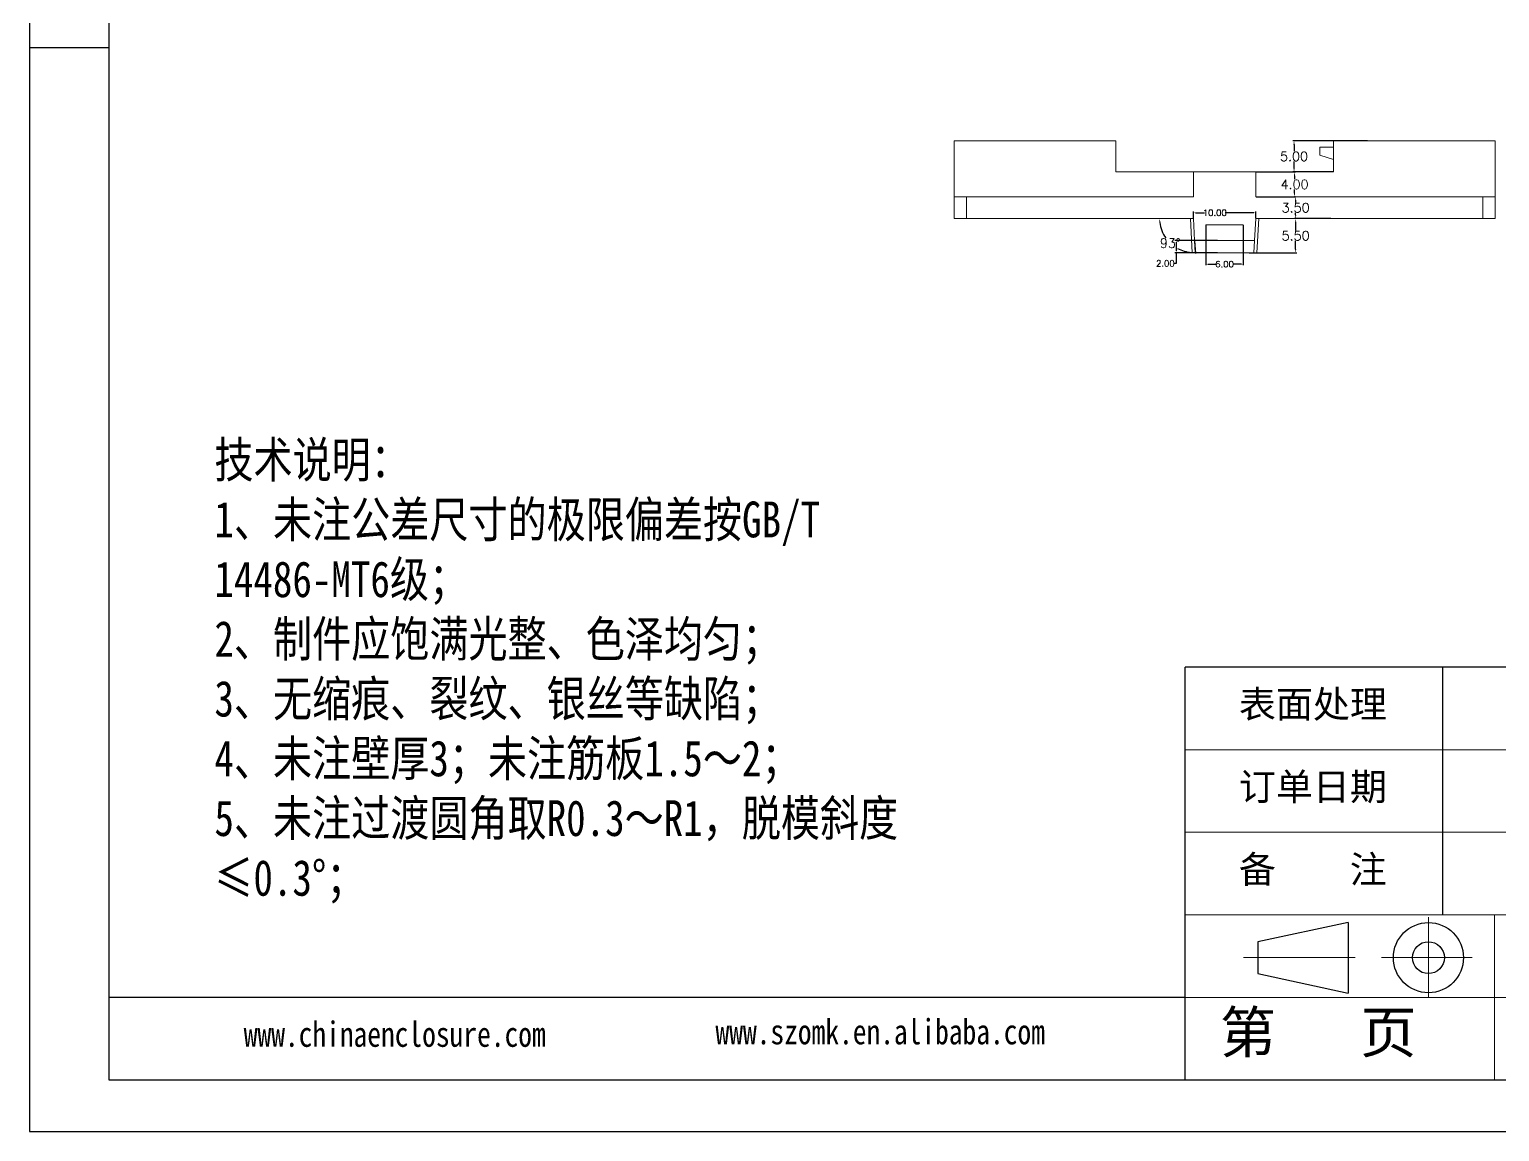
# Model space of a CAD drawing. Header units: inches. Extents: x 3379 to 5125, y 1126 to 1474.
# Drawn here: x 3928.6 to 4165, y 1125.7 to 1302.8 of the extents above; entities that cross this region are included whole.
import ezdxf

# ---------------------------------------------------------------- set-up
doc = ezdxf.new("R2010")
doc.units = ezdxf.units.IN
doc.header["$LTSCALE"] = 15
doc.linetypes.add('CENTER2', pattern=[28.575, 19.05, -3.175, 3.175, -3.175])
doc.layers.add('文字', color=81, linetype='Continuous')
for name, color, linetype, lineweight in [('粗实线', 7, 'Continuous', 30), ('细实线', 3, 'Continuous', 9), ('细点划线', 2, 'CENTER2', 9)]:
    doc.layers.add(name, color=color, linetype=linetype, lineweight=lineweight)
doc.styles.get("Standard").update_dxf_attribs({"font": 'txt', "bigfont": 'gbcbig.shx'})
doc.styles.add('宋体', font='', dxfattribs={"width": 0.8, "height": 3.5})
doc.styles.get('宋体').set_extended_font_data('SimSun')
doc.dimstyles.new('1.5', dxfattribs={"dimtxt": 1, "dimasz": 0.3, "dimexe": 0.18, "dimexo": 0.0625, "dimgap": 0.09, "dimtad": 0, "dimtih": 1, "dimtoh": 1, "dimzin": 0, "dimdsep": 46, "dimtxsty": 'Standard', "dimcen": 0, "dimadec": 0, "dimazin": 2, "dimtfac": 1, "dimtofl": 0, "dimtmove": 0, "dimatfit": 3, "dimfxl": 1, "dimtolj": 1, "dimtzin": 0, "dimarcsym": 0})
doc.dimstyles.new('2', dxfattribs={"dimtxt": 1.5, "dimasz": 0.6, "dimexe": 0.18, "dimexo": 0.0625, "dimgap": 0.09, "dimtad": 0, "dimtih": 1, "dimtoh": 1, "dimzin": 0, "dimdsep": 46, "dimtxsty": 'Standard', "dimcen": 0, "dimadec": 0, "dimazin": 2, "dimtfac": 1, "dimtofl": 0, "dimtmove": 0, "dimatfit": 3, "dimfxl": 1, "dimtolj": 1, "dimtzin": 0, "dimarcsym": 0})

# ---------------------------------------------------------------- blocks, each defined once
blk = doc.blocks.new('*D216')
at = {"color": 0, "lineweight": -2}
for p, q in [((4115.8, 1272.47), (4115.8, 1273.52)), ((4116.1, 1273.34), (4117.55, 1273.34)), ((4125.5, 1273.34), (4120.9, 1273.34)), ((4125.8, 1272.47), (4125.8, 1273.52))]:
    blk.add_line(p, q, dxfattribs=at)
at = {"color": 0}
for points in [[(4116.1, 1273.39), (4116.1, 1273.29), (4115.8, 1273.34)], [(4125.5, 1273.39), (4125.5, 1273.29), (4125.8, 1273.34)]]:
    blk.add_solid(points, dxfattribs=at)
at = {"layer": 'Defpoints', "color": 0}
for p in [(4115.8, 1272.4), (4125.8, 1273.34), (4125.8, 1272.4)]:
    blk.add_point(p, dxfattribs=at)
at = {"color": 0, "insert": (4119.22, 1273.34), "char_height": 1, "attachment_point": 5}
blk.add_mtext('\\A1;10.00', dxfattribs=at)
blk = doc.blocks.new('*D218')
at = {"color": 0, "lineweight": -2}
for p, q in [((4117.8, 1271.34), (4117.8, 1264.9)), ((4123.8, 1271.34), (4123.8, 1264.9)), ((4118.1, 1265.08), (4119.38, 1265.08)), ((4123.5, 1265.08), (4122.23, 1265.08))]:
    blk.add_line(p, q, dxfattribs=at)
at = {"color": 0}
for points in [[(4118.1, 1265.13), (4118.1, 1265.03), (4117.8, 1265.08)], [(4123.5, 1265.13), (4123.5, 1265.03), (4123.8, 1265.08)]]:
    blk.add_solid(points, dxfattribs=at)
at = {"layer": 'Defpoints', "color": 0}
for p in [(4117.8, 1271.4), (4123.8, 1271.4), (4123.8, 1265.08)]:
    blk.add_point(p, dxfattribs=at)
at = {"color": 0, "insert": (4120.8, 1265.08), "char_height": 1, "attachment_point": 5}
blk.add_mtext('\\A1;6.00', dxfattribs=at)
blk = doc.blocks.new('*D219')
at = {"color": 0, "lineweight": -2}
for p, q in [((4119.66, 1268.9), (4112.83, 1268.9)), ((4113.01, 1268.6), (4113.01, 1267.2)), ((4113.01, 1265.2), (4112.71, 1265.2)), ((4119.66, 1266.9), (4112.83, 1266.9)), ((4113.01, 1266.9), (4113.01, 1265.2))]:
    blk.add_line(p, q, dxfattribs=at)
at = {"color": 0}
for points in [[(4112.96, 1268.6), (4113.06, 1268.6), (4113.01, 1268.9)], [(4112.96, 1267.2), (4113.06, 1267.2), (4113.01, 1266.9)]]:
    blk.add_solid(points, dxfattribs=at)
at = {"layer": 'Defpoints', "color": 0}
for p in [(4119.72, 1268.9), (4113.01, 1266.9), (4119.72, 1266.9)]:
    blk.add_point(p, dxfattribs=at)
at = {"color": 0, "insert": (4111.28, 1265.2), "char_height": 1, "attachment_point": 5}
blk.add_mtext('\\A1;2.00', dxfattribs=at)
blk = doc.blocks.new('*D269')
at = {"color": 0, "lineweight": -2}
for p, q in [((4143.8, 1284.9), (4131.79, 1284.9)), ((4131.97, 1284.3), (4131.97, 1283.24)), ((4131.97, 1280.5), (4131.97, 1281.56)), ((4138.24, 1279.9), (4131.79, 1279.9))]:
    blk.add_line(p, q, dxfattribs=at)
at = {"color": 0}
for points in [[(4131.87, 1284.3), (4132.07, 1284.3), (4131.97, 1284.9)], [(4131.87, 1280.5), (4132.07, 1280.5), (4131.97, 1279.9)]]:
    blk.add_solid(points, dxfattribs=at)
at = {"layer": 'Defpoints', "color": 0}
for p in [(4131.97, 1284.9), (4143.86, 1284.9), (4138.3, 1279.9)]:
    blk.add_point(p, dxfattribs=at)
at = {"color": 0, "insert": (4131.97, 1282.4), "char_height": 1.5, "attachment_point": 5}
blk.add_mtext('\\A1;5.00', dxfattribs=at)
blk = doc.blocks.new('*D270')
at = {"color": 0, "lineweight": -2}
for p, q in [((4125.86, 1279.9), (4132.23, 1279.9)), ((4132.05, 1279.3), (4132.05, 1278.74)), ((4132.05, 1276.5), (4132.05, 1277.06)), ((4125.86, 1275.9), (4132.23, 1275.9))]:
    blk.add_line(p, q, dxfattribs=at)
at = {"color": 0}
for points in [[(4131.95, 1279.3), (4132.15, 1279.3), (4132.05, 1279.9)], [(4131.95, 1276.5), (4132.15, 1276.5), (4132.05, 1275.9)]]:
    blk.add_solid(points, dxfattribs=at)
at = {"layer": 'Defpoints', "color": 0}
for p in [(4125.8, 1279.9), (4132.05, 1279.9), (4125.8, 1275.9)]:
    blk.add_point(p, dxfattribs=at)
at = {"color": 0, "insert": (4132.05, 1277.9), "char_height": 1.5, "attachment_point": 5}
blk.add_mtext('\\A1;4.00', dxfattribs=at)
blk = doc.blocks.new('*D271')
at = {"color": 0, "lineweight": -2}
for p, q in [((4132.17, 1275.9), (4132.05, 1275.9)), ((4132.23, 1275.3), (4132.23, 1274.99)), ((4137.87, 1272.4), (4132.05, 1272.4)), ((4132.23, 1273), (4132.23, 1273.31))]:
    blk.add_line(p, q, dxfattribs=at)
at = {"color": 0}
for points in [[(4132.13, 1275.3), (4132.33, 1275.3), (4132.23, 1275.9)], [(4132.13, 1273), (4132.33, 1273), (4132.23, 1272.4)]]:
    blk.add_solid(points, dxfattribs=at)
at = {"layer": 'Defpoints', "color": 0}
for p in [(4132.23, 1275.9), (4132.23, 1275.9), (4137.93, 1272.4)]:
    blk.add_point(p, dxfattribs=at)
at = {"color": 0, "insert": (4132.23, 1274.15), "char_height": 1.5, "attachment_point": 5}
blk.add_mtext('\\A1;3.50', dxfattribs=at)
blk = doc.blocks.new('*D272')
at = {"color": 0, "lineweight": -2}
for p, q in [((4137.87, 1272.4), (4132.05, 1272.4)), ((4132.23, 1271.8), (4132.23, 1270.49)), ((4132.23, 1267.5), (4132.23, 1268.81)), ((4124.77, 1266.9), (4132.41, 1266.9))]:
    blk.add_line(p, q, dxfattribs=at)
at = {"color": 0}
for points in [[(4132.13, 1271.8), (4132.33, 1271.8), (4132.23, 1272.4)], [(4132.13, 1267.5), (4132.33, 1267.5), (4132.23, 1266.9)]]:
    blk.add_solid(points, dxfattribs=at)
at = {"layer": 'Defpoints', "color": 0}
for p in [(4137.93, 1272.4), (4124.71, 1266.9), (4132.23, 1266.9)]:
    blk.add_point(p, dxfattribs=at)
at = {"color": 0, "insert": (4132.23, 1269.65), "char_height": 1.5, "attachment_point": 5}
blk.add_mtext('\\A1;5.50', dxfattribs=at)
blk = doc.blocks.new('*D273')
at = {"color": 0, "lineweight": -2}
blk.add_line((4115.99, 1268.84), (4116.1, 1266.79), dxfattribs=at)
for start, end in [(186.3229, 214.8168), (241.6175, 266.6771)]:
    blk.add_arc((4115.8, 1272.4), 5.44, start, end, dxfattribs=at)
at = {"color": 0}
for points in [[(4110.3, 1271.8), (4110.5, 1271.81), (4110.36, 1272.4)], [(4115.49, 1267.07), (4115.49, 1266.87), (4116.09, 1266.97)]]:
    blk.add_solid(points, dxfattribs=at)
at = {"layer": 'Defpoints', "color": 0}
for p in [(4079.3, 1272.4), (4115.8, 1272.4), (4115.8, 1272.4), (4111.14, 1269.6), (4115.99, 1268.9)]:
    blk.add_point(p, dxfattribs=at)
at = {"color": 0, "insert": (4112.06, 1268.46), "char_height": 1.5, "attachment_point": 5}
blk.add_mtext('\\A1;93°', dxfattribs=at)

msp = doc.modelspace()

# ---------------------------------------------------------------- linework, layer by layer
for p, q in [((3928.649, 1474.021), (3928.649, 1125.657)), ((3941.398, 1465.727), (3941.398, 1133.951)), ((3941.398, 1299.839), (3928.649, 1299.839)), ((3928.649, 1286.937), (3928.649, 1125.657)), ((4213.976, 1200.306), (4114.443, 1200.306)), ((4114.443, 1133.951), (4114.443, 1200.306)), ((4155.915, 1160.493), (4155.915, 1200.306)), ((4114.443, 1147.222), (3941.398, 1147.222)), ((3941.398, 1133.951), (4413.042, 1133.951)), ((3928.649, 1125.657), (4421.336, 1125.657)), ((3928.649, 1125.657), (4156.745, 1125.657))]:
    msp.add_line(p, q)
at = {"color": 7, "linetype": 'Continuous', "lineweight": 15}
for p, q in [((4077.302, 1275.904), (4077.302, 1284.904)), ((4103.302, 1284.904), (4077.302, 1284.904)), ((4103.302, 1279.904), (4103.302, 1284.904)), ((4136.102, 1282.604), (4136.102, 1283.904)), ((4136.102, 1283.904), (4138.302, 1283.904)), ((4138.302, 1279.904), (4138.302, 1284.904)), ((4164.302, 1284.904), (4138.302, 1284.904)), ((4164.302, 1275.904), (4164.302, 1284.904)), ((4138.302, 1281.904), (4136.102, 1282.604)), ((4103.302, 1279.904), (4115.802, 1279.904)), ((4115.802, 1279.904), (4115.802, 1275.904)), ((4115.802, 1279.904), (4125.802, 1279.904)), ((4125.802, 1279.904), (4125.802, 1275.904)), ((4125.802, 1279.904), (4138.302, 1279.904)), ((4115.802, 1275.904), (4077.302, 1275.904)), ((4077.302, 1272.404), (4077.302, 1275.904)), ((4079.302, 1272.404), (4079.302, 1275.904)), ((4164.302, 1275.904), (4125.802, 1275.904)), ((4162.302, 1272.404), (4162.302, 1275.904)), ((4164.302, 1272.404), (4164.302, 1275.904)), ((4077.302, 1272.404), (4079.302, 1272.404)), ((4079.302, 1272.404), (4115.802, 1272.404)), ((4115.302, 1272.404), (4115.59, 1266.904)), ((4115.802, 1272.404), (4115.985, 1268.904)), ((4125.618, 1268.904), (4125.802, 1272.404)), ((4125.802, 1272.404), (4162.302, 1272.404)), ((4126.014, 1266.904), (4126.302, 1272.404)), ((4164.302, 1272.404), (4162.302, 1272.404)), ((4123.802, 1271.404), (4117.802, 1271.404)), ((4117.802, 1268.904), (4117.802, 1271.404)), ((4123.802, 1271.404), (4123.802, 1268.904)), ((4115.985, 1268.904), (4117.802, 1268.904)), ((4116.09, 1266.904), (4115.985, 1268.904)), ((4117.802, 1268.904), (4123.802, 1268.904)), ((4123.802, 1268.904), (4125.618, 1268.904)), ((4125.618, 1268.904), (4125.514, 1266.904)), ((4115.59, 1266.904), (4116.09, 1266.904)), ((4125.514, 1266.904), (4116.09, 1266.904)), ((4125.514, 1266.904), (4126.014, 1266.904))]:
    msp.add_line(p, q, dxfattribs=at)
at = {"layer": '粗实线', "color": 7}
for p, q in [((4140.672, 1159.251), (4126.171, 1156.178)), ((4140.672, 1159.251), (4140.672, 1147.887)), ((4126.171, 1156.178), (4126.171, 1151.05)), ((4126.171, 1151.05), (4140.672, 1147.887))]:
    msp.add_line(p, q, dxfattribs=at)
for radius in [5.638, 2.564]:
    msp.add_circle((4153.577, 1153.614), radius, dxfattribs=at)
at = {"layer": '细实线', "color": 7}
for p, q in [((4213.976, 1187.035), (4114.443, 1187.035)), ((4213.976, 1173.764), (4114.443, 1173.764)), ((4413.042, 1160.493), (4114.443, 1160.493)), ((4164.21, 1160.493), (4164.21, 1133.951)), ((4213.976, 1147.222), (4114.443, 1147.222))]:
    msp.add_line(p, q, dxfattribs=at)
at = {"layer": '细点划线', "color": 7}
for p, q in [((4153.577, 1160.104), (4153.577, 1147.222)), ((4123.859, 1153.614), (4141.783, 1153.614)), ((4146.038, 1153.614), (4160.608, 1153.614))]:
    msp.add_line(p, q, dxfattribs=at)

# ---------------------------------------------------------------- texts
at = {"char_height": 4.36441, "width": 2480.51141, "attachment_point": 1}
for s, insert in [('{\\fSimHei|b0|i0|c134|p49;表面处理}', (4123.098, 1196.54)), ('{\\fSimHei|b0|i0|c134|p49;订单日期}', (4123.098, 1183.269)), ('{\\fSimHei|b0|i0|c134|p49;备    注}', (4123.098, 1169.998))]:
    msp.add_mtext(s, dxfattribs=dict(at, insert=insert))
at = {"layer": '文字', "color": 0, "attachment_point": 1, "style": '宋体'}
for s, insert, char_height, width in [('{\\H1.111x;技术说明：\\P1、未注公差尺寸的极限偏差按GB/T 14486-MT6级；\\P2、制件应饱满光整、色泽均匀；\\P3、无缩痕、裂纹、银丝等缺陷；\\P4、未注壁厚3；未注筋板1.5～2；\\P5、未注过渡圆角取R0.3～R1，脱模斜度≤0.3%%D；}', (3958.395, 1236.53), 5.184, 116.76651), ('www.chinaenclosure.com', (3963.109, 1143.339), 4.05504, 71.24316), ('www.szomk.en.alibaba.com', (4038.956, 1143.74), 4.05504, 71.24316)]:
    msp.add_mtext(s, dxfattribs=dict(at, insert=insert, char_height=char_height, width=width))
at = {"layer": '细实线', "color": 7, "insert": (4120.027, 1144.941), "char_height": 6.63552, "width": 49.7664, "attachment_point": 1}
msp.add_mtext('{\\fSimSun|b0|i0|c134|p54;第   页}', dxfattribs=at)

# ---------------------------------------------------------------- dimensions: what is measured, and where the dimension line sits
for base, p1, p2, picture, middle in [((4131.97, 1284.904), (4138.302, 1279.904), (4143.864, 1284.904), '*D269', (4131.97, 1282.404)), ((4132.052, 1279.904), (4125.802, 1275.904), (4125.802, 1279.904), '*D270', (4132.052, 1277.904)), ((4132.232, 1275.904), (4137.928, 1272.404), (4132.232, 1275.904), '*D271', (4132.232, 1274.154)), ((4132.232, 1266.904), (4137.928, 1272.404), (4124.708, 1266.904), '*D272', (4132.232, 1269.654))]:
    dim = msp.add_linear_dim(base=base, p1=p1, p2=p2, angle=90, dimstyle='2')
    dim.commit()
    dim.dimension.update_dxf_attribs({"geometry": picture, "text_midpoint": middle})
dim = msp.add_angular_dim_2l(base=(4111.139, 1269.602), line1=((4079.302, 1272.404), (4115.802, 1272.404)), line2=((4115.802, 1272.404), (4115.985, 1268.904)), dimstyle='2')
dim.commit()
dim.dimension.update_dxf_attribs({"geometry": '*D273', "text_midpoint": (4112.057, 1268.458)})
dim = msp.add_linear_dim(base=(4125.802, 1273.344), p1=(4115.802, 1272.404), p2=(4125.802, 1272.404), dimstyle='1.5')
dim.commit()
dim.dimension.update_dxf_attribs({"geometry": '*D216', "text_midpoint": (4119.224, 1273.344), "dimtype": 160})
dim = msp.add_linear_dim(base=(4123.802, 1265.076), p1=(4117.802, 1271.404), p2=(4123.802, 1271.404), dimstyle='1.5')
dim.commit()
dim.dimension.update_dxf_attribs({"geometry": '*D218', "text_midpoint": (4120.802, 1265.076)})
dim = msp.add_linear_dim(base=(4113.006, 1266.904), p1=(4119.725, 1268.904), p2=(4119.725, 1266.904), angle=90, dimstyle='1.5')
dim.commit()
dim.dimension.update_dxf_attribs({"geometry": '*D219', "text_midpoint": (4111.282, 1265.198), "dimtype": 160})

doc.saveas('drawing.dxf')
